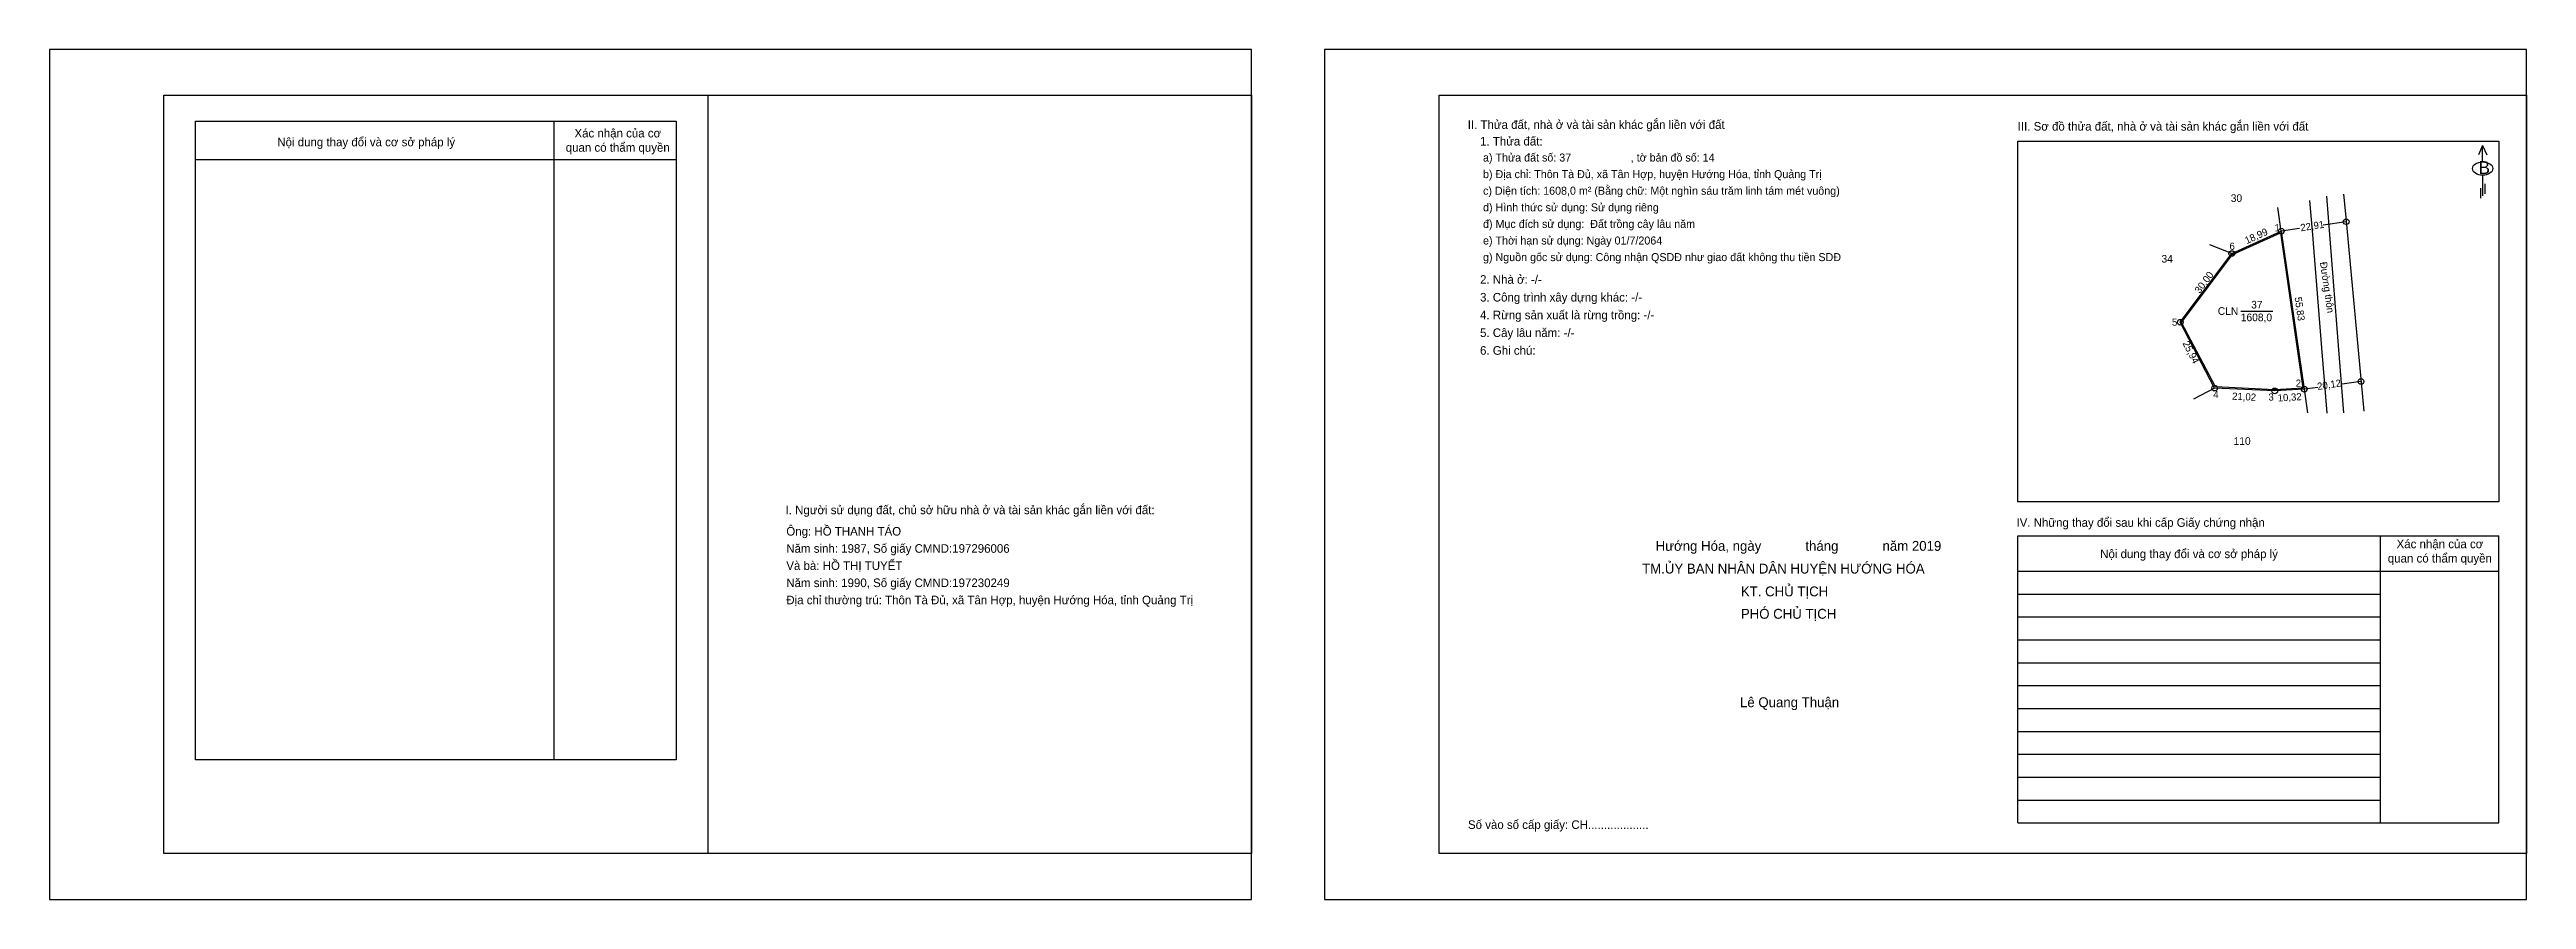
# Model space of a CAD drawing. Extents: x 552518 to 553384, y 1840436 to 1840733.
import ezdxf

# ---------------------------------------------------------------- set-up
doc = ezdxf.new("R2010")
doc.units = 0
for name, color, linetype in [('CanhThua', 7, 'Continuous'), ('ChieuDaiCanhThua', 7, 'Continuous'), ('Khung', 7, 'Continuous'), ('KhungInTrang1', 7, 'Continuous'), ('KhungInTrang2', 7, 'Continuous'), ('Level 1', 7, 'Continuous'), ('Level 2', 7, 'Continuous'), ('Level 22', 7, 'Continuous'), ('Level 23', 7, 'Continuous'), ('MocDinhThua', 7, 'Continuous'), ('NhanDiaChinhThua', 7, 'Continuous'), ('NhanTuCan', 7, 'Continuous'), ('ON', 7, 'Continuous'), ('RauThua', 7, 'Continuous'), ('SoHieuDinhThua', 7, 'Continuous'), ('Template', 7, 'Continuous'), ('ThongTin', 7, 'Continuous')]:
    doc.layers.add(name, color=color, linetype=linetype)

msp = doc.modelspace()

# ---------------------------------------------------------------- linework, layer by layer
at = {"layer": 'CanhThua'}
for p, q in [((553281, 1840662), (553298.29, 1840669.86)), ((553298.29, 1840669.86), (553306.3, 1840614.61)), ((553263, 1840638), (553281, 1840662)), ((553275, 1840615), (553263, 1840638)), ((553296, 1840614), (553275, 1840615)), ((553306.3, 1840614.61), (553296, 1840614))]:
    msp.add_line(p, q, dxfattribs=at)
at = {"layer": 'Khung'}
for p, q in [((553003.96, 1840717.31), (553383.96, 1840717.31)), ((553003.96, 1840452.31), (553003.96, 1840717.31)), ((553206.25, 1840575.22), (553206.25, 1840701.33)), ((553206.25, 1840701.33), (553374.25, 1840701.33)), ((553374.25, 1840701.33), (553374.25, 1840575.22)), ((553374.25, 1840575.22), (553206.25, 1840575.22))]:
    msp.add_line(p, q, dxfattribs=at)
msp.add_lwpolyline([(552938.37, 1840452.32), (552558.37, 1840452.32), (552558.37, 1840717.32), (552938.37, 1840717.32)], close=True, dxfattribs=at)
for points in [[(552748.37, 1840717.32), (552748.37, 1840452.32)], [(553383.96, 1840717.31), (553383.96, 1840452.31), (553003.96, 1840452.31)]]:
    msp.add_lwpolyline(points, dxfattribs=at)
at = {"layer": 'KhungInTrang1'}
msp.add_lwpolyline([(552518.37, 1840733.31), (552518.37, 1840436.31), (552938.37, 1840436.31), (552938.37, 1840733.31)], close=True, dxfattribs=at)
at = {"layer": 'KhungInTrang2'}
msp.add_lwpolyline([(552963.96, 1840733.31), (552963.96, 1840436.31), (553383.96, 1840436.31), (553383.96, 1840733.31)], close=True, dxfattribs=at)
at = {"layer": 'Level 1'}
for p, q in [((553304.6, 1840670.77), (553298.29, 1840669.86)), ((553320.96, 1840673.15), (553312.9, 1840671.98)), ((553326.13, 1840617.33), (553319.55, 1840616.43)), ((553311, 1840615.25), (553306.3, 1840614.61))]:
    msp.add_line(p, q, dxfattribs=at)
at = {"layer": 'Level 2'}
msp.add_lwpolyline([(553305.84, 1840614.98), (553296, 1840614.4), (553275.25, 1840615.39), (553263.47, 1840637.96), (553281.26, 1840661.68), (553297.97, 1840669.28)], close=True, dxfattribs=at)
at = {"layer": 'Level 22'}
for points in [[(553308.2, 1840680.55), (553309.32, 1840667.27), (553309.4, 1840665.54), (553312.34, 1840629.1), (553314.2, 1840606.22)], [(553314.03, 1840682.08), (553318.15, 1840629.88), (553319.99, 1840606.33)]]:
    msp.add_lwpolyline(points, dxfattribs=at)
at = {"layer": 'Level 23'}
for points in [[(553320.07, 1840682.77), (553320.71, 1840675.86)], [(553320.71, 1840675.86), (553327.09, 1840606.96)]]:
    msp.add_lwpolyline(points, dxfattribs=at)
at = {"layer": 'MocDinhThua'}
for centre in [(553298.29, 1840669.86), (553320.96, 1840673.15), (553281, 1840662), (553263, 1840638), (553326.13, 1840617.33), (553275, 1840615), (553296, 1840614), (553306.3, 1840614.61)]:
    msp.add_circle(centre, 1, dxfattribs=at)
at = {"layer": 'NhanDiaChinhThua'}
msp.add_line((553284.14, 1840641.93), (553295.36, 1840641.93), dxfattribs=at)
at = {"layer": 'ON'}
for p, q in [((552569.37, 1840708.3), (552737.37, 1840708.3)), ((552569.37, 1840485.09), (552569.37, 1840708.3)), ((552737.37, 1840708.3), (552737.37, 1840485.09)), ((552569.37, 1840694.92), (552737.37, 1840694.92)), ((553206.25, 1840563.39), (553374.25, 1840563.39)), ((553332.8, 1840563.39), (553332.8, 1840463.07)), ((553206.25, 1840551.03), (553374.25, 1840551.03)), ((553206.25, 1840543.03), (553332.8, 1840543.03)), ((553206.25, 1840535.03), (553332.8, 1840535.03)), ((553206.25, 1840527.03), (553332.8, 1840527.03)), ((553206.25, 1840519.03), (553332.8, 1840519.03)), ((553206.25, 1840511.03), (553332.8, 1840511.03)), ((553206.25, 1840503.03), (553332.8, 1840503.03)), ((553206.25, 1840495.03), (553332.8, 1840495.03)), ((553206.25, 1840487.03), (553332.8, 1840487.03)), ((553206.25, 1840479.03), (553332.8, 1840479.03)), ((553206.25, 1840471.03), (553332.8, 1840471.03))]:
    msp.add_line(p, q, dxfattribs=at)
for points in [[(552694.65, 1840708.3), (552694.65, 1840485.09)], [(553206.25, 1840463.07), (553206.25, 1840563.39)], [(553374.25, 1840463.07), (553374.25, 1840563.39)], [(552737.37, 1840485.09), (552569.37, 1840485.09)]]:
    msp.add_lwpolyline(points, dxfattribs=at)
at = {"layer": 'RauThua'}
for p, q in [((553298.29, 1840669.86), (553297.1, 1840678.11)), ((553281, 1840662), (553273.27, 1840665.12)), ((553263, 1840638), (553266.86, 1840630.61)), ((553275, 1840615), (553267.63, 1840611.09)), ((553306.3, 1840614.61), (553307.43, 1840606.35))]:
    msp.add_line(p, q, dxfattribs=at)
at = {"layer": 'Template'}
for p, q in [((553368.62, 1840699.72), (553367.17, 1840696.53)), ((553368.62, 1840694.06), (553368.62, 1840699.72)), ((553368.62, 1840699.72), (553370.08, 1840696.53)), ((553368.65, 1840689.38), (553368.65, 1840682.24)), ((553369.46, 1840686.39), (553369.46, 1840682.91)), ((553367.89, 1840684.9), (553367.89, 1840681.42)), ((553206.25, 1840463.07), (553374.25, 1840463.07))]:
    msp.add_line(p, q, dxfattribs=at)
msp.add_ellipse((553368.65, 1840691.71), major_axis=(3.55, 0), ratio=0.655849, dxfattribs=at)

# ---------------------------------------------------------------- texts
at = {"layer": 'ChieuDaiCanhThua'}
for s, rotation, p in [('18,99', 24.44645, (553286.22, 1840665.29)), ('22,91', 8.82364, (553305.17, 1840669.77)), ('30,00', 53.1301, (553269.76, 1840647.86)), ('Đường thôn', 278.24912, (553311.78, 1840658.94)), ('55,83', 278.24912, (553302.92, 1840646.66)), ('25,94', 297.55281, (553263.69, 1840630.66)), ('20,12', 8.82364, (553311.04, 1840614.32)), ('21,02', 357.27369, (553281.05, 1840610.95)), ('10,32', 3.38929, (553297.1, 1840610.31))]:
    msp.add_text(s, height=2.502, rotation=rotation, dxfattribs=at).set_placement(p)
at = {"layer": 'NhanDiaChinhThua'}
for s, p in [('CLN', (553276.1, 1840640.6)), ('37', (553287.76, 1840642.82)), ('1608,0', (553284.14, 1840638.37))]:
    msp.add_text(s, height=2.669, dxfattribs=at).set_placement(p)
at = {"layer": 'NhanTuCan'}
for s, p in [('30', (553280.63, 1840680.06)), ('34', (553256.43, 1840658.86)), ('110', (553281.62, 1840595.17))]:
    msp.add_text(s, height=2.669, dxfattribs=at).set_placement(p)
at = {"layer": 'ON'}
for s, height, p in [('Xác nhận của cơ ', 3, (552701.81, 1840702.59)), ('Nội dung thay đổi và cơ sở pháp lý', 3, (552597.97, 1840699.49)), ('quan có thẩm quyền', 3, (552698.76, 1840697.59)), ('I. Người sử dụng đất, chủ sở hữu nhà ở và tài sản khác gắn liền với đất:', 3, (552775.58, 1840570.93)), ('IV. Những thay đổi sau khi cấp Giấy chứng nhận', 3, (553205.75, 1840566.53)), ('Nội dung thay đổi và cơ sở pháp lý', 3, (553234.99, 1840555.59)), ('quan có thẩm quyền', 3, (553335.52, 1840554.04)), ('Xác nhận của cơ ', 3, (553338.57, 1840559.04)), ('Lê Quang Thuận', 3.4537, (553109.12, 1840503.5))]:
    msp.add_text(s, height=height, dxfattribs=at).set_placement(p)
at = {"layer": 'SoHieuDinhThua'}
for s, p in [('1', (553295.93, 1840669.8)), ('6', (553280.19, 1840663.33)), ('5', (553260.08, 1840636.8)), ('2', (553303.33, 1840615.48)), ('4', (553274.49, 1840611.5)), ('3', (553293.81, 1840610.63))]:
    msp.add_text(s, height=2.5, dxfattribs=at).set_placement(p)
at = {"layer": 'Template'}
for s, height, p in [('II. Thửa đất, nhà ở và tài sản khác gắn liền với đất', 3, (553013.98, 1840705.58)), ('III. Sơ đồ thửa đất, nhà ở và tài sản khác gắn liền với đất', 3, (553206.16, 1840704.98)), ('B', 4.5, (553367.21, 1840689.81)), ('Hướng Hóa, ngày            tháng            năm 2019', 3.4537, (553079.64, 1840558.14)), ('TM.ỦY BAN NHÂN DÂN HUYỆN HƯỚNG HÓA', 3.4537, (553074.91, 1840550.2)), ('KT. CHỦ TỊCH', 3.4537, (553109.43, 1840542.23)), ('PHÓ CHỦ TỊCH', 3.4537, (553109.43, 1840534.4)), ('Số vào sổ cấp giấy: CH...................', 3, (553014.07, 1840460.95))]:
    msp.add_text(s, height=height, dxfattribs=at).set_placement(p)
at = {"layer": 'ThongTin'}
for s, height, p in [('1. Thửa đất: ', 3, (553018.28, 1840699.77)), (' a) Thửa đất số: 37                    , tờ bản đồ số: 14', 2.8, (553018.28, 1840694.17)), (' c) Diện tích: 1608,0 m² (Bằng chữ: Một nghìn sáu trăm linh tám mét vuông)', 2.8, (553018.28, 1840682.57)), (' b) Địa chỉ: Thôn Tà Đủ, xã Tân Hợp, huyện Hướng Hóa, tỉnh Quảng Trị', 2.8, (553018.28, 1840688.37)), (' d) Hình thức sử dụng: Sử dụng riêng', 2.8, (553018.28, 1840676.77)), (' đ) Mục đích sử dụng:  Đất trồng cây lâu năm', 2.8, (553018.28, 1840670.97)), (' e) Thời hạn sử dụng: Ngày 01/7/2064', 2.8, (553018.28, 1840665.17)), (' g) Nguồn gốc sử dụng: Công nhận QSDĐ như giao đất không thu tiền SDĐ', 2.8, (553018.28, 1840659.37)), ('2. Nhà ở: -/-', 3, (553018.28, 1840651.46)), ('3. Công trình xây dựng khác: -/-', 3, (553018.28, 1840645.25)), ('4. Rừng sản xuất là rừng trồng: -/-', 3, (553018.28, 1840639.05)), ('5. Cây lâu năm: -/-', 3, (553018.28, 1840632.85)), ('6. Ghi chú:', 3, (553018.28, 1840626.65)), ('Ông: HỒ THANH TÁO', 3, (552775.85, 1840563.46)), ('Năm sinh: 1987, Số giấy CMND:197296006', 3, (552775.85, 1840557.46)), ('Và bà: HỒ THỊ TUYẾT', 3, (552775.85, 1840551.46)), ('Năm sinh: 1990, Số giấy CMND:197230249', 3, (552775.85, 1840545.46)), ('Địa chỉ thường trú: Thôn Tà Đủ, xã Tân Hợp, huyện Hướng Hóa, tỉnh Quảng Trị', 3, (552775.85, 1840539.46))]:
    msp.add_text(s, height=height, dxfattribs=at).set_placement(p)

doc.saveas('drawing.dxf')
